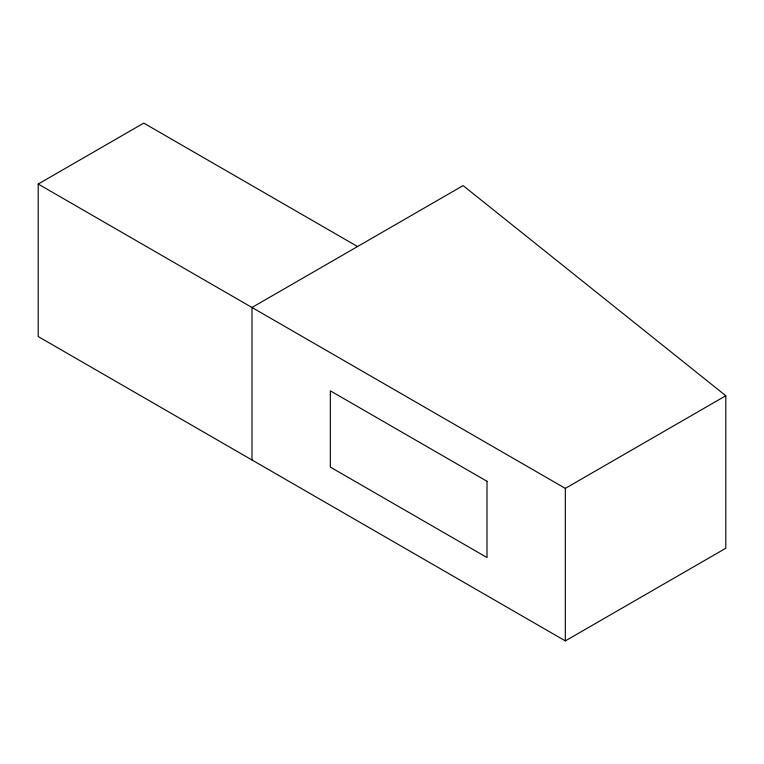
<?xml version="1.0" encoding="UTF-8"?>
<svg xmlns="http://www.w3.org/2000/svg" width="764" height="764" viewBox="0 0 764 764"><rect width="100%" height="100%" fill="white"/><g stroke="black" fill="none" stroke-linecap="round" stroke-linejoin="round"><path stroke-width="1.15" d="M251.996 459.985L251.996 307.481L463.108 185.604L725.8 395.742L725.8 548.246L565.331 640.891L38.2 336.552L38.2 184.048L143.756 123.109L357.552 246.543M38.2 184.048L565.331 488.387L725.8 395.742M565.331 488.387L565.331 640.891M487.002 481.291L330.334 390.834L330.334 467.091L487.002 557.539L487.002 481.291"/></g></svg>
